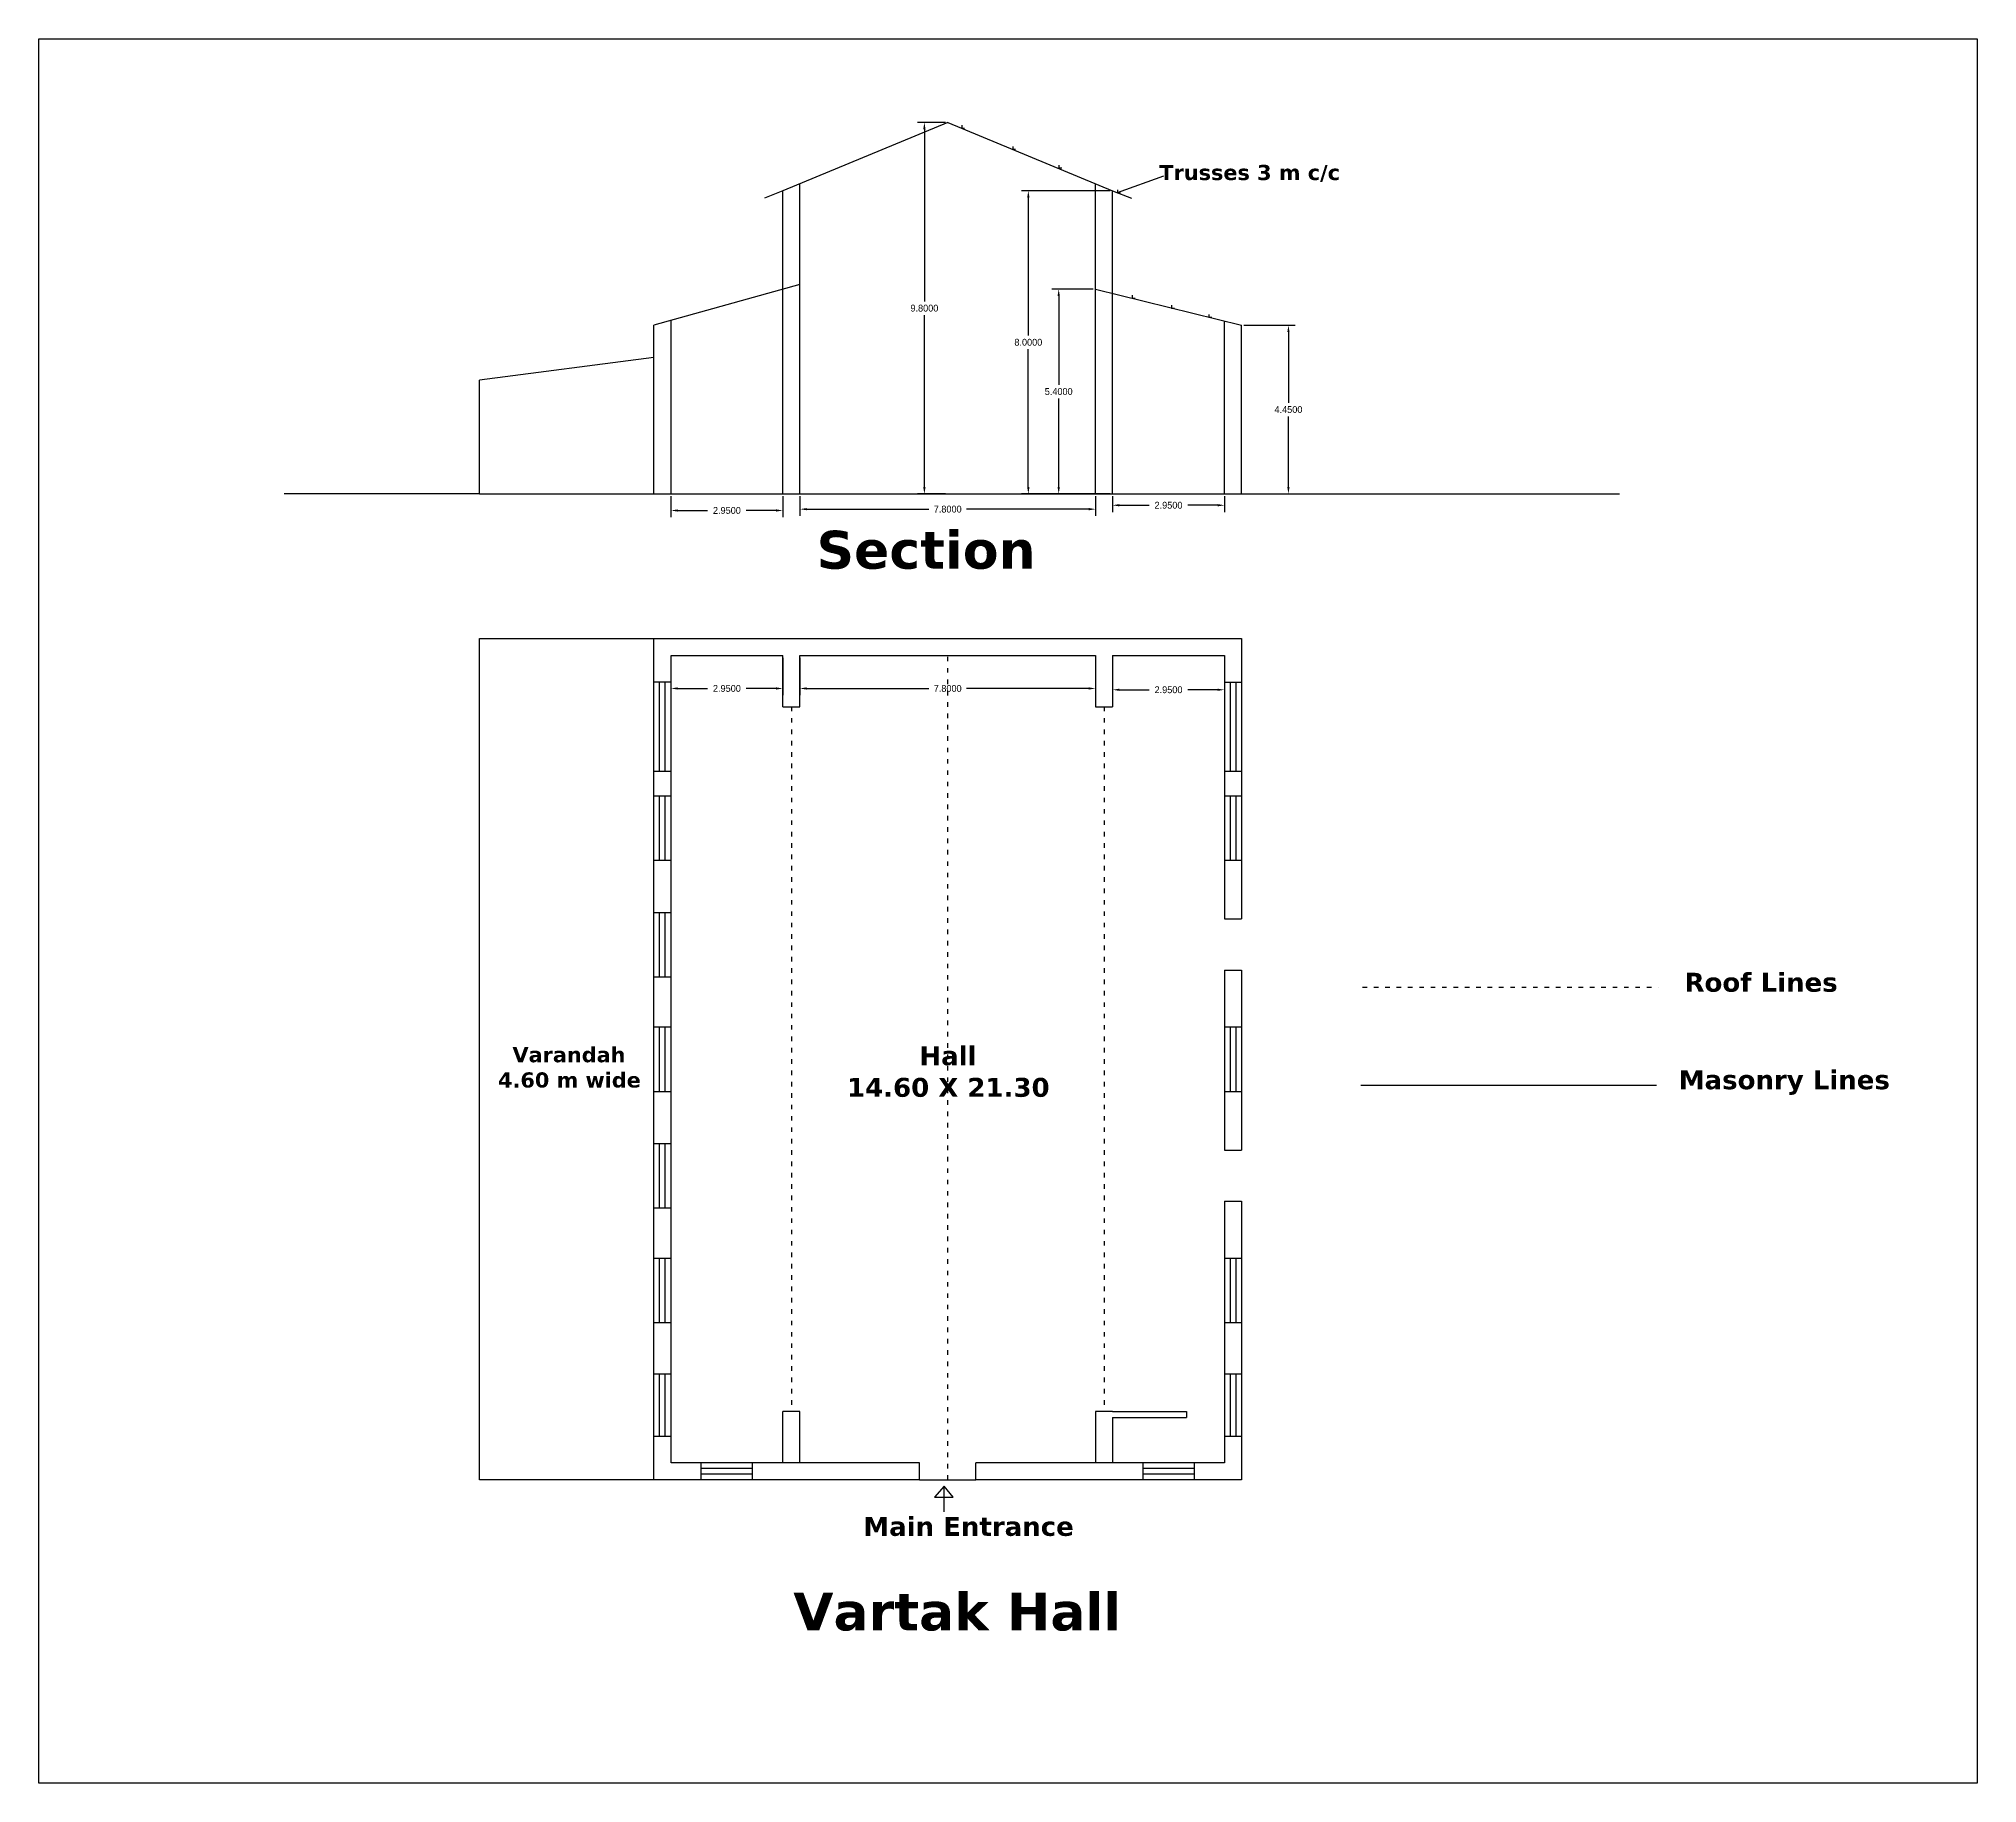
# Model space of a CAD drawing. Header units: inches. Extents: x -9.5 to 41.6, y -2.3 to 43.7.
import ezdxf

# ---------------------------------------------------------------- set-up
doc = ezdxf.new("R2010")
doc.units = ezdxf.units.IN
doc.header["$MEASUREMENT"] = 0
doc.linetypes.add('ACAD_ISO03W100', pattern=[30, 12, -18])
doc.dimstyles.get("Standard").update_dxf_attribs({"dimtxt": 0.18, "dimasz": 0.18, "dimexe": 0.18, "dimexo": 0.0625, "dimgap": 0.09, "dimtad": 0, "dimtih": 1, "dimtoh": 1, "dimdec": 4, "dimzin": 0, "dimdsep": 46, "dimtxsty": 'Standard', "dimcen": 0.09, "dimadec": 0, "dimazin": 0, "dimtfac": 1, "dimtdec": 4, "dimtofl": 0, "dimtmove": 0, "dimatfit": 3, "dimfxl": 1, "dimtolj": 1, "dimtzin": 0, "dimarcsym": 0})

# ---------------------------------------------------------------- blocks, each defined once
blk = doc.blocks.new('*D1')
at = {"color": 0, "lineweight": -2}
for p, q in [((7.166, 27.352), (7.166, 26.367)), ((10.116, 27.352), (10.116, 26.367)), ((7.346, 26.547), (8.131, 26.547)), ((9.936, 26.547), (9.151, 26.547))]:
    blk.add_line(p, q, dxfattribs=at)
at = {"color": 0}
for points in [[(7.346, 26.577), (7.346, 26.517), (7.166, 26.547)], [(9.936, 26.577), (9.936, 26.517), (10.116, 26.547)]]:
    blk.add_solid(points, dxfattribs=at)
at = {"layer": 'Defpoints', "color": 0}
for p in [(7.166, 27.415), (10.116, 27.415), (7.166, 26.547)]:
    blk.add_point(p, dxfattribs=at)
at = {"color": 0, "insert": (8.641, 26.547), "char_height": 0.18, "attachment_point": 5}
blk.add_mtext('\\A1;2.9500', dxfattribs=at)
blk = doc.blocks.new('*D2')
at = {"color": 0, "lineweight": -2}
for p, q in [((10.566, 27.352), (10.566, 26.367)), ((18.366, 27.352), (18.366, 26.367)), ((10.746, 26.547), (13.971, 26.547)), ((18.186, 26.547), (14.961, 26.547))]:
    blk.add_line(p, q, dxfattribs=at)
at = {"color": 0}
for points in [[(10.746, 26.577), (10.746, 26.517), (10.566, 26.547)], [(18.186, 26.577), (18.186, 26.517), (18.366, 26.547)]]:
    blk.add_solid(points, dxfattribs=at)
at = {"layer": 'Defpoints', "color": 0}
for p in [(10.566, 27.415), (18.366, 27.415), (18.366, 26.547)]:
    blk.add_point(p, dxfattribs=at)
at = {"color": 0, "insert": (14.466, 26.547), "char_height": 0.18, "attachment_point": 5}
blk.add_mtext('\\A1;7.8000', dxfattribs=at)
blk = doc.blocks.new('*D3')
at = {"color": 0, "lineweight": -2}
for p, q in [((18.816, 27.352), (18.816, 26.332)), ((21.766, 27.352), (21.766, 26.332)), ((18.996, 26.512), (19.781, 26.512)), ((21.586, 26.512), (20.801, 26.512))]:
    blk.add_line(p, q, dxfattribs=at)
at = {"color": 0}
for points in [[(18.996, 26.542), (18.996, 26.482), (18.816, 26.512)], [(21.586, 26.542), (21.586, 26.482), (21.766, 26.512)]]:
    blk.add_solid(points, dxfattribs=at)
at = {"layer": 'Defpoints', "color": 0}
for p in [(18.816, 27.415), (21.766, 27.415), (21.766, 26.512)]:
    blk.add_point(p, dxfattribs=at)
at = {"color": 0, "insert": (20.291, 26.512), "char_height": 0.18, "attachment_point": 5}
blk.add_mtext('\\A1;2.9500', dxfattribs=at)
blk = doc.blocks.new('*D5')
at = {"color": 0, "lineweight": -2}
for p, q in [((22.279, 36.131), (23.635, 36.131)), ((23.455, 35.951), (23.455, 34.086)), ((23.455, 31.861), (23.455, 33.726)), ((22.279, 31.681), (23.635, 31.681))]:
    blk.add_line(p, q, dxfattribs=at)
at = {"color": 0}
for points in [[(23.425, 35.951), (23.485, 35.951), (23.455, 36.131)], [(23.425, 31.861), (23.485, 31.861), (23.455, 31.681)]]:
    blk.add_solid(points, dxfattribs=at)
at = {"layer": 'Defpoints', "color": 0}
for p in [(22.216, 36.131), (23.455, 36.131), (22.216, 31.681)]:
    blk.add_point(p, dxfattribs=at)
at = {"color": 0, "insert": (23.455, 33.906), "char_height": 0.18, "attachment_point": 5}
blk.add_mtext('\\A1;4.4500', dxfattribs=at)
blk = doc.blocks.new('*D6')
at = {"color": 0, "lineweight": -2}
for p, q in [((18.304, 37.081), (17.214, 37.081)), ((17.394, 36.901), (17.394, 34.561)), ((17.394, 31.861), (17.394, 34.201)), ((18.304, 31.681), (17.214, 31.681))]:
    blk.add_line(p, q, dxfattribs=at)
at = {"color": 0}
for points in [[(17.364, 36.901), (17.424, 36.901), (17.394, 37.081)], [(17.364, 31.861), (17.424, 31.861), (17.394, 31.681)]]:
    blk.add_solid(points, dxfattribs=at)
at = {"layer": 'Defpoints', "color": 0}
for p in [(17.394, 37.081), (18.366, 37.081), (18.366, 31.681)]:
    blk.add_point(p, dxfattribs=at)
at = {"color": 0, "insert": (17.394, 34.381), "char_height": 0.18, "attachment_point": 5}
blk.add_mtext('\\A1;5.4000', dxfattribs=at)
blk = doc.blocks.new('*D7')
at = {"color": 0, "lineweight": -2}
for p, q in [((18.754, 39.681), (16.413, 39.681)), ((16.593, 39.501), (16.593, 35.861)), ((16.593, 31.861), (16.593, 35.501)), ((18.754, 31.681), (16.413, 31.681))]:
    blk.add_line(p, q, dxfattribs=at)
at = {"color": 0}
for points in [[(16.563, 39.501), (16.623, 39.501), (16.593, 39.681)], [(16.563, 31.861), (16.623, 31.861), (16.593, 31.681)]]:
    blk.add_solid(points, dxfattribs=at)
at = {"layer": 'Defpoints', "color": 0}
for p in [(18.816, 39.681), (16.593, 31.681), (18.816, 31.681)]:
    blk.add_point(p, dxfattribs=at)
at = {"color": 0, "insert": (16.593, 35.681), "char_height": 0.18, "attachment_point": 5}
blk.add_mtext('\\A1;8.0000', dxfattribs=at)
blk = doc.blocks.new('*D8')
at = {"color": 0, "lineweight": -2}
for p, q in [((14.404, 41.481), (13.671, 41.481)), ((13.851, 41.301), (13.851, 36.761)), ((13.851, 31.861), (13.851, 36.401)), ((14.404, 31.681), (13.671, 31.681))]:
    blk.add_line(p, q, dxfattribs=at)
at = {"color": 0}
for points in [[(13.821, 41.301), (13.881, 41.301), (13.851, 41.481)], [(13.821, 31.861), (13.881, 31.861), (13.851, 31.681)]]:
    blk.add_solid(points, dxfattribs=at)
at = {"layer": 'Defpoints', "color": 0}
for p in [(13.851, 41.481), (14.466, 41.481), (14.466, 31.681)]:
    blk.add_point(p, dxfattribs=at)
at = {"color": 0, "insert": (13.851, 36.581), "char_height": 0.18, "attachment_point": 5}
blk.add_mtext('\\A1;9.8000', dxfattribs=at)
blk = doc.blocks.new('*D9')
at = {"color": 0, "lineweight": -2}
for p, q in [((18.816, 31.619), (18.816, 31.201)), ((18.996, 31.381), (19.781, 31.381)), ((21.586, 31.381), (20.801, 31.381)), ((21.766, 31.619), (21.766, 31.201))]:
    blk.add_line(p, q, dxfattribs=at)
at = {"color": 0}
for points in [[(18.996, 31.411), (18.996, 31.351), (18.816, 31.381)], [(21.586, 31.411), (21.586, 31.351), (21.766, 31.381)]]:
    blk.add_solid(points, dxfattribs=at)
at = {"layer": 'Defpoints', "color": 0}
for p in [(18.816, 31.681), (21.766, 31.681), (21.766, 31.381)]:
    blk.add_point(p, dxfattribs=at)
at = {"color": 0, "insert": (20.291, 31.381), "char_height": 0.18, "attachment_point": 5}
blk.add_mtext('\\A1;2.9500', dxfattribs=at)
blk = doc.blocks.new('*D10')
at = {"color": 0, "lineweight": -2}
for p, q in [((10.566, 31.619), (10.566, 31.098)), ((10.746, 31.278), (13.971, 31.278)), ((18.186, 31.278), (14.961, 31.278)), ((18.366, 31.619), (18.366, 31.098))]:
    blk.add_line(p, q, dxfattribs=at)
at = {"color": 0}
for points in [[(10.746, 31.308), (10.746, 31.248), (10.566, 31.278)], [(18.186, 31.308), (18.186, 31.248), (18.366, 31.278)]]:
    blk.add_solid(points, dxfattribs=at)
at = {"layer": 'Defpoints', "color": 0}
for p in [(10.566, 31.681), (18.366, 31.681), (18.366, 31.278)]:
    blk.add_point(p, dxfattribs=at)
at = {"color": 0, "insert": (14.466, 31.278), "char_height": 0.18, "attachment_point": 5}
blk.add_mtext('\\A1;7.8000', dxfattribs=at)
blk = doc.blocks.new('*D11')
at = {"color": 0, "lineweight": -2}
for p, q in [((7.166, 31.619), (7.166, 31.063)), ((7.346, 31.243), (8.131, 31.243)), ((9.936, 31.243), (9.151, 31.243)), ((10.116, 31.619), (10.116, 31.063))]:
    blk.add_line(p, q, dxfattribs=at)
at = {"color": 0}
for points in [[(7.346, 31.273), (7.346, 31.213), (7.166, 31.243)], [(9.936, 31.273), (9.936, 31.213), (10.116, 31.243)]]:
    blk.add_solid(points, dxfattribs=at)
at = {"layer": 'Defpoints', "color": 0}
for p in [(7.166, 31.681), (10.116, 31.681), (10.116, 31.243)]:
    blk.add_point(p, dxfattribs=at)
at = {"color": 0, "insert": (8.641, 31.243), "char_height": 0.18, "attachment_point": 5}
blk.add_mtext('\\A1;2.9500', dxfattribs=at)

msp = doc.modelspace()

# ---------------------------------------------------------------- linework, layer by layer
for p, q in [((14.46631, 41.48146), (10.11631, 39.68146)), ((14.46631, 41.48146), (18.81631, 39.68146)), ((14.83815, 41.40717), (14.83815, 41.33217)), ((14.83815, 41.33217), (14.91315, 41.33217)), ((16.18208, 40.84848), (16.18208, 40.77348)), ((16.18208, 40.77348), (16.25708, 40.77348)), ((17.40207, 40.35738), (17.40207, 40.28238)), ((17.40207, 40.28238), (17.47707, 40.28238)), ((18.9468, 39.62993), (20.17067, 40.07548)), ((10.11631, 39.68146), (9.62951, 39.48003)), ((10.11631, 31.68146), (10.11631, 39.68146)), ((10.56631, 31.68146), (10.56631, 39.86767)), ((18.36631, 31.68146), (18.36631, 39.86767)), ((18.81631, 31.68146), (18.81631, 39.68146)), ((18.81631, 39.68146), (19.31543, 39.48435)), ((18.9468, 39.69966), (18.9468, 39.62466)), ((18.9468, 39.62466), (19.0218, 39.62466)), ((10.56631, 37.20719), (6.71631, 36.13146)), ((18.36631, 37.08146), (22.21631, 36.13146)), ((19.33534, 36.92057), (19.33534, 36.84557)), ((19.33534, 36.84557), (19.41034, 36.84557)), ((20.3741, 36.6572), (20.3741, 36.5822)), ((20.3741, 36.5822), (20.4491, 36.5822)), ((21.35606, 36.41717), (21.35606, 36.34217)), ((21.35606, 36.34217), (21.43106, 36.34217)), ((6.71631, 31.68146), (6.71631, 36.13146)), ((7.16631, 31.68146), (7.16631, 36.25719)), ((21.76631, 31.68146), (21.76631, 36.2425)), ((22.21631, 31.68146), (22.21631, 36.13146)), ((6.71631, 35.28146), (2.11631, 34.68146)), ((2.11631, 31.68146), (2.11631, 34.68146)), ((2.11631, 31.68146), (-3.03727, 31.68146)), ((2.11631, 31.68146), (32.18618, 31.68146)), ((2.11631, 27.86479), (22.21631, 27.86479)), ((2.11631, 5.66479), (2.11631, 27.86479)), ((6.71631, 5.66479), (6.71631, 27.86479)), ((22.21631, 27.86479), (22.21631, 20.46479)), ((7.16631, 27.41479), (10.11631, 27.41479)), ((7.16631, 6.11479), (7.16631, 27.41479)), ((10.11631, 26.06479), (10.11631, 27.41479)), ((10.56631, 26.06479), (10.56631, 27.41479)), ((10.56631, 27.41479), (18.36631, 27.41479)), ((18.36631, 27.41479), (18.36631, 26.06479)), ((18.81631, 27.41479), (18.81631, 26.06479)), ((18.81631, 27.41479), (21.76631, 27.41479)), ((21.76631, 27.41479), (21.76631, 20.46479)), ((7.16631, 26.71479), (6.71631, 26.71479)), ((6.86631, 24.36479), (6.86631, 26.71479)), ((7.01631, 24.36479), (7.01631, 26.71479)), ((21.76631, 26.71479), (22.21631, 26.71479)), ((21.91631, 26.71479), (21.91631, 24.36479)), ((22.06631, 26.71479), (22.06631, 24.36479)), ((10.11631, 26.06479), (10.56631, 26.06479)), ((18.36631, 26.06479), (18.81631, 26.06479)), ((6.71631, 24.36479), (7.16631, 24.36479)), ((21.76631, 24.36479), (22.21631, 24.36479)), ((6.71631, 23.71479), (7.16631, 23.71479)), ((6.86631, 22.01479), (6.86631, 23.71479)), ((7.01631, 22.01479), (7.01631, 23.71479)), ((21.76631, 23.71479), (22.21631, 23.71479)), ((21.91631, 23.71479), (21.91631, 22.01479)), ((22.06631, 23.71479), (22.06631, 22.01479)), ((6.71631, 22.01479), (7.16631, 22.01479)), ((21.76631, 22.01479), (22.21631, 22.01479)), ((6.71631, 20.63979), (7.16631, 20.63979)), ((6.86631, 18.93979), (6.86631, 20.63979)), ((7.01631, 18.93979), (7.01631, 20.63979)), ((21.76631, 20.46479), (22.21631, 20.46479)), ((6.71631, 18.93979), (7.16631, 18.93979)), ((21.76631, 19.11479), (22.21631, 19.11479)), ((21.76631, 19.11479), (21.76631, 14.36479)), ((22.21631, 19.11479), (22.21631, 14.36479)), ((6.71631, 17.61479), (7.16631, 17.61479)), ((6.86631, 15.91479), (6.86631, 17.61479)), ((7.01631, 15.91479), (7.01631, 17.61479)), ((21.76631, 17.61479), (22.21631, 17.61479)), ((21.91631, 17.61479), (21.91631, 15.91479)), ((22.06631, 17.61479), (22.06631, 15.91479)), ((6.71631, 15.91479), (7.16631, 15.91479)), ((21.76631, 15.91479), (22.21631, 15.91479)), ((25.36321, 16.08296), (33.16321, 16.08296)), ((6.71631, 14.53979), (7.16631, 14.53979)), ((6.86631, 12.83979), (6.86631, 14.53979)), ((7.01631, 12.83979), (7.01631, 14.53979)), ((21.76631, 14.36479), (22.21631, 14.36479)), ((6.71631, 12.83979), (7.16631, 12.83979)), ((21.76631, 13.01479), (22.21631, 13.01479)), ((21.76631, 13.01479), (21.76631, 6.11479)), ((22.21631, 13.01479), (22.21631, 5.66479)), ((6.71631, 11.51479), (7.16631, 11.51479)), ((6.86631, 9.81479), (6.86631, 11.51479)), ((7.01631, 9.81479), (7.01631, 11.51479)), ((21.76631, 11.51479), (22.21631, 11.51479)), ((21.91631, 11.51479), (21.91631, 9.81479)), ((22.06631, 11.51479), (22.06631, 9.81479)), ((6.71631, 9.81479), (7.16631, 9.81479)), ((21.76631, 9.81479), (22.21631, 9.81479)), ((6.71631, 8.46479), (7.16631, 8.46479)), ((6.86631, 6.81479), (6.86631, 8.46479)), ((7.01631, 6.81479), (7.01631, 8.46479)), ((21.76631, 8.46479), (22.21631, 8.46479)), ((21.91631, 8.46479), (21.91631, 6.81479)), ((22.06631, 8.46479), (22.06631, 6.81479)), ((10.11631, 6.11479), (10.11631, 7.46479)), ((10.56631, 7.46479), (10.11631, 7.46479)), ((10.56631, 6.11479), (10.56631, 7.46479)), ((18.81631, 7.46479), (18.36631, 7.46479)), ((18.36631, 7.46479), (18.36631, 6.11479)), ((18.81631, 7.46479), (20.76631, 7.46479)), ((18.81631, 7.31479), (18.81631, 6.11479)), ((18.81631, 7.31479), (20.76631, 7.31479)), ((20.76631, 7.46479), (20.76631, 7.31479)), ((6.71631, 6.81479), (7.16631, 6.81479)), ((21.76631, 6.81479), (22.21631, 6.81479)), ((13.72631, 5.66479), (2.11631, 5.66479)), ((13.72631, 6.11479), (7.16631, 6.11479)), ((7.96631, 5.66479), (7.96631, 6.11479)), ((9.31631, 5.96479), (7.96631, 5.96479)), ((9.31631, 5.81479), (7.96631, 5.81479)), ((9.31631, 5.66479), (9.31631, 6.11479)), ((13.72631, 5.66479), (13.72631, 6.11479)), ((21.76631, 6.11479), (15.20631, 6.11479)), ((15.20631, 5.66479), (15.20631, 6.11479)), ((22.21631, 5.66479), (15.20631, 5.66479)), ((19.61631, 6.11479), (19.61631, 5.66479)), ((20.96631, 5.96479), (19.61631, 5.96479)), ((20.96631, 5.81479), (19.61631, 5.81479)), ((20.96631, 6.11479), (20.96631, 5.66479)), ((14.37535, 5.50281), (14.12095, 5.20993)), ((14.12095, 5.20993), (14.60764, 5.20993)), ((14.37535, 4.81759), (14.37535, 5.50281)), ((14.37535, 5.50281), (14.37535, 5.50281)), ((14.60764, 5.20993), (14.37535, 5.50281))]:
    msp.add_line(p, q)
at = {"linetype": 'ACAD_ISO03W100', "ltscale": 0.01}
for p, q in [((14.46631, 5.66479), (14.46631, 27.41479)), ((10.34131, 26.06479), (10.34131, 7.46479)), ((18.59131, 26.06479), (18.59131, 7.46479)), ((25.40919, 18.66464), (33.20919, 18.66464))]:
    msp.add_line(p, q, dxfattribs=at)
at = {"linetype": 'ACAD_ISO03W100'}
msp.add_line((13.72631, 5.66479), (15.20631, 5.66479), dxfattribs=at)
msp.add_lwpolyline([(41.62655, -2.33966), (-9.51301, -2.33966), (-9.51301, 43.69001), (41.62655, 43.69001)], close=True)

# ---------------------------------------------------------------- texts
at = {"attachment_point": 1}
for s, insert, char_height, width in [('{\\fVerdana|b1|i0|c0|p34;Trusses 3 m c/c}', (20.05015, 40.36136), 0.4, 6.8615015), ('{\\fVerdana|b1|i0|c0|p34;Section}', (11.00787, 30.70824), 1, 14.4498174), ('{\\fVerdana|b1|i0|c0|p34; Roof Lines}', (33.66448, 19.04497), 0.5, 5.8524274), ('{\\fVerdana|b1|i0|c0|p34;    \\H0.8x;  Varandah\\P     4.60 m wide}', (1.64751, 17.084), 0.5, 5.8524274), ('{\\fVerdana|b1|i0|c0|p34;        Hall\\P14.60 X 21.30}', (11.80935, 17.10596), 0.5, 5.8524274), ('{\\fVerdana|b1|i0|c0|p34;Masonry Lines}', (33.75095, 16.47205), 0.5, 5.8524274), ('{\\fVerdana|b1|i0|c0|p34;Main Entrance}', (12.23861, 4.68778), 0.5, 5.8524274), ('{\\fVerdana|b1|i0|c0|p34;Vartak Hall}', (10.39149, 2.69242), 1, 14.4498174)]:
    msp.add_mtext(s, dxfattribs=dict(at, insert=insert, char_height=char_height, width=width))

# ---------------------------------------------------------------- dimensions: what is measured, and where the dimension line sits
for base, p1, p2, picture, middle in [((13.85097, 41.48146), (14.46631, 31.68146), (14.46631, 41.48146), '*D8', (13.85097, 36.58146)), ((16.59309, 31.68146), (18.81631, 39.68146), (18.81631, 31.68146), '*D7', (16.59309, 35.68146)), ((17.39412, 37.08146), (18.36631, 31.68146), (18.36631, 37.08146), '*D6', (17.39412, 34.38146)), ((23.45505, 36.13146), (22.21631, 31.68146), (22.21631, 36.13146), '*D5', (23.45505, 33.90646))]:
    dim = msp.add_linear_dim(base=base, p1=p1, p2=p2, angle=90, dimstyle='Standard')
    dim.commit()
    dim.dimension.update_dxf_attribs({"geometry": picture, "text_midpoint": middle})
for base, p1, p2, picture, middle in [((10.11631, 31.24278), (7.16631, 31.68146), (10.11631, 31.68146), '*D11', (8.64131, 31.24278)), ((18.36631, 31.2776), (10.56631, 31.68146), (18.36631, 31.68146), '*D10', (14.46631, 31.2776)), ((21.76631, 31.38128), (18.81631, 31.68146), (21.76631, 31.68146), '*D9', (20.29131, 31.38128)), ((7.16631, 26.54726), (10.11631, 27.41479), (7.16631, 27.41479), '*D1', (8.64131, 26.54726)), ((18.36631, 26.54726), (10.56631, 27.41479), (18.36631, 27.41479), '*D2', (14.46631, 26.54726)), ((21.76631, 26.51164), (18.81631, 27.41479), (21.76631, 27.41479), '*D3', (20.29131, 26.51164))]:
    dim = msp.add_linear_dim(base=base, p1=p1, p2=p2, dimstyle='Standard')
    dim.commit()
    dim.dimension.update_dxf_attribs({"geometry": picture, "text_midpoint": middle})

doc.saveas('drawing.dxf')
